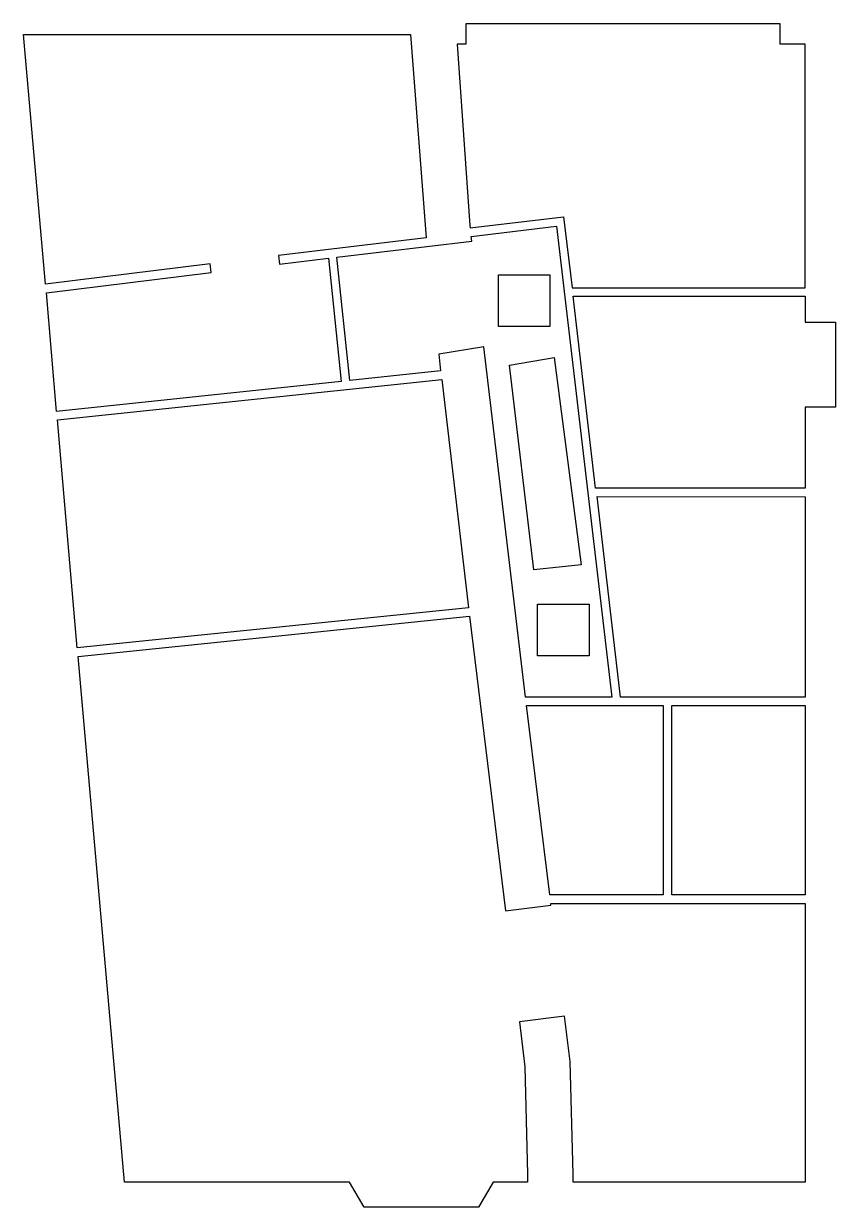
# Model space of a CAD drawing. Header units: metres. Extents: x 1882.4 to 1891.8, y 1186.4 to 1200.1.
import ezdxf

# ---------------------------------------------------------------- set-up
doc = ezdxf.new("R2010")
doc.units = ezdxf.units.M
doc.layers.add('AREE LEONARDO', color=5, linetype='Continuous')

msp = doc.modelspace()

# ---------------------------------------------------------------- linework, layer by layer
at = {"layer": 'AREE LEONARDO'}
for points in [[(1887.513198, 1200.120998), (1887.513198, 1199.880998), (1887.413198, 1199.880998), (1887.56251, 1197.77348), (1887.565829, 1197.745511), (1888.649505, 1197.874811), (1888.751538, 1197.050998), (1891.463198, 1197.050998), (1891.463198, 1199.880998), (1891.173198, 1199.880998), (1891.173198, 1200.120998), (1887.513198, 1200.120998)], [(1882.370733, 1199.995665), (1886.870733, 1199.995665), (1887.051729, 1197.630094), (1885.334832, 1197.424741), (1885.346963, 1197.325431), (1885.915533, 1197.395242), (1886.065976, 1195.960488), (1882.754218, 1195.612408), (1882.634588, 1196.991421), (1884.552926, 1197.227935), (1884.540733, 1197.327237), (1882.625926, 1197.091029), (1882.370733, 1199.995665)], [(1886.01492, 1197.406155), (1887.584004, 1197.592356), (1887.577501, 1197.647159), (1888.568307, 1197.765054), (1889.212521, 1192.290998), (1888.207498, 1192.290998), (1887.722807, 1196.362507), (1887.199332, 1196.279597), (1887.22009, 1196.082096), (1886.16537, 1195.97149), (1886.01492, 1197.406155)], [(1882.762934, 1195.512788), (1887.234267, 1195.982744), (1887.5472, 1193.329413), (1882.994767, 1192.862921), (1882.762934, 1195.512788)], [(1883.003509, 1192.763293), (1887.557393, 1193.229933), (1887.97784, 1189.805678), (1888.504714, 1189.87037), (1888.503723, 1189.890998), (1891.462996, 1189.890998), (1891.462996, 1186.650998), (1888.762996, 1186.650998), (1888.762996, 1186.740998), (1888.727734, 1188.054011), (1888.663143, 1188.58006), (1888.137093, 1188.515469), (1888.201684, 1187.98942), (1888.232996, 1186.740998), (1888.232996, 1186.650998), (1887.833026, 1186.651019), (1887.663026, 1186.35657), (1886.333026, 1186.35657), (1886.163026, 1186.651019), (1883.543026, 1186.651019), (1883.003509, 1192.763293)], [(1889.81061, 1192.190982), (1889.81061, 1189.990998), (1888.491444, 1189.990998), (1888.219776, 1192.190998), (1889.81061, 1192.190982)], [(1889.91061, 1192.190982), (1891.463198, 1192.190982), (1891.463198, 1189.990998), (1889.91061, 1189.990982), (1889.91061, 1192.190998)]]:
    msp.add_lwpolyline(points, dxfattribs=at)
at = {"layer": 'AREE LEONARDO', "color": 1}
for points in [[(1887.892874, 1197.200976), (1888.492874, 1197.200976), (1888.492874, 1196.600976), (1887.892874, 1196.600976)], [(1888.349963, 1193.369181), (1888.949963, 1193.369181), (1888.949963, 1192.769181), (1888.349963, 1192.769181)]]:
    msp.add_lwpolyline(points, close=True, dxfattribs=at)
at = {"layer": 'AREE LEONARDO', "color": 3}
for points in [[(1888.763198, 1196.950998), (1891.463198, 1196.950998), (1891.463198, 1196.650998), (1891.813198, 1196.650998), (1891.813198, 1195.660998), (1891.463198, 1195.660998), (1891.463198, 1194.720998), (1889.023229, 1194.720998), (1888.763198, 1196.950998)], [(1889.043261, 1194.620998), (1891.463198, 1194.62014), (1891.463198, 1192.290998), (1889.313145, 1192.290998), (1889.043261, 1194.620998)]]:
    msp.add_lwpolyline(points, dxfattribs=at)
at = {"layer": 'AREE LEONARDO', "color": 2}
msp.add_lwpolyline([(1888.023486, 1196.150934), (1888.543578, 1196.237616), (1888.854539, 1193.829678), (1888.305613, 1193.771282), (1888.023486, 1196.150934)], dxfattribs=at)

doc.saveas('drawing.dxf')
